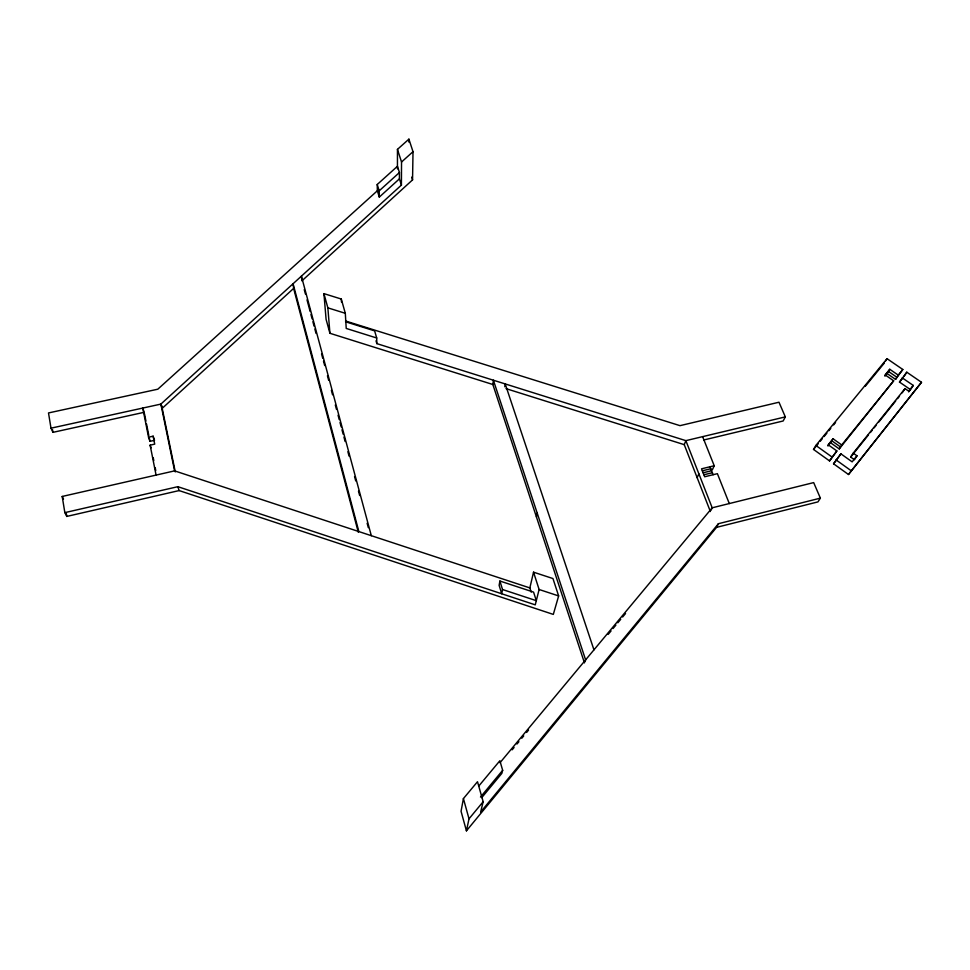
<?xml version="1.0" encoding="UTF-8"?>
<svg xmlns="http://www.w3.org/2000/svg" width="970" height="970" viewBox="0 0 970 970"><rect width="100%" height="100%" fill="white"/><g stroke="black" fill="none" stroke-linecap="round" stroke-linejoin="round"><path stroke-width="1.45" d="M397.445 168.816L397.457 149.38L408.904 139.147L413.014 151.672L412.553 179.887L301.9 280.863M399.422 178.844L399.434 172.527L397.445 166.282L377.233 184.494L377.354 190.775L379.306 197.092L399.422 178.844L401.41 185.1L160.874 404.102L50.998 428.17L48.5 412.941L157.807 389.2L377.354 190.775M401.41 185.1L401.531 162.014L397.457 149.38M408.867 142.069L408.904 139.147M584.461 662.898L492.845 384.496L493.378 380.204L585.613 659.879L584.849 661.892M504.8 386.763L505.2 383.926L593.955 649.864M499.902 581.03L499.126 585.334L501.732 593.773L502.521 589.517L499.902 581.03L533.573 592.124L536.313 600.672L502.521 589.517M718.43 523.703L480.635 812.06L483.157 801.717L477.507 781.711L463.417 798.589L461.053 811.26L466.424 830.853L716.575 527.353L718.43 523.703L820.377 498.143L813.672 482.599L712.198 507.807L500.011 762.711M466.424 830.853L469.007 818.826L483.157 801.717M536.422 516.913L537.234 513.191M529.85 587.917L533.536 572.179L552.948 578.544L558.647 595.932L553.312 614.41L179.11 490.577L66.797 516.428L64.844 512.633L62.201 496.458L174.6 470.874L529.85 587.917L531.196 592.136M533.536 572.179L539.114 589.505L535.258 604.856L177.85 486.685L64.844 512.633M478.695 786.149L499.877 760.722L502.666 770.313L501.829 773.393L481.726 797.655M710.379 511.529L684.25 444.66L685.863 440.647L785.324 416.894L778.983 402.223L679.994 425.66L345.514 320.985M697.163 477.701L698.873 473.821M712.429 469.65L714.223 465.745L702.62 436.645M710.986 510.293L712.198 507.807L685.863 440.647L376.833 343.622L376.02 340.785M785.324 416.894L783.166 420.98L703.856 439.968M902.815 369.485L898.256 375.123L889.745 369.279L885.149 374.917L893.661 380.798L841.717 444.951L833.072 438.792L828.198 444.769L836.855 450.953L829.532 460.908L813.527 449.437L815.867 445.46L887.041 358.682L902.815 369.485L895.54 379.367L887.077 373.535L885.246 375.79M828.222 445.763L833.072 438.792M885.719 360.828L887.041 358.682M829.532 460.908L836.855 450.953M830.647 442.793L839.244 448.916L841.717 444.951M887.077 373.535L889.745 369.279M902.221 377.851L913.267 385.442L910.466 389.637L899.481 382.071L906.78 372.201L921.5 382.289L848.483 474.5L833.557 463.793L840.905 453.839L852.145 461.865L856.983 455.815L853.236 453.148L850.678 457.076L854.412 459.731L856.983 455.815M840.905 453.839L833.557 463.793M893.661 380.798L839.244 448.916M895.54 379.367L898.256 375.123M820.377 498.143L817.965 501.89L716.575 527.353M904.028 376.445L906.78 372.201M848.483 474.5L921.5 382.289M902.245 392.789L905.01 388.606L908.696 391.152L913.267 385.442M908.635 391.904L910.466 389.637M853.236 453.148L905.01 388.606M850.678 457.076L868.489 434.863M870.369 432.535L872.248 430.195M874.115 427.855L875.995 425.515M878.808 422.011L895.686 400.974M897.553 398.634L899.432 396.293M899.481 382.071L902.209 378.7M827.798 445.776L831.86 440.804L840.481 446.94M884.737 375.923L888.411 371.413L896.886 377.245M813.527 449.437L818.316 443.593M820.232 441.253L822.148 438.913M824.063 436.585L826.937 433.081M828.853 430.741L830.769 428.4M833.642 424.896L835.558 422.556M865.24 386.339L884.397 362.974M480.489 797.073L502.666 770.313M512.148 749.822L514.076 747.506M516.974 744.038L518.901 741.711M521.799 738.243L523.727 735.915M526.613 732.447L528.541 730.119M608.178 634.392L611.076 630.912M613.004 628.596L615.901 625.116M617.829 622.801L620.715 619.321M622.643 617.005L625.541 613.525M358.864 531.584L293.073 283.737L293.619 288.417L162.196 408.346L160.874 404.102L174.6 470.874M379.306 197.092L379.197 190.835L399.434 172.527M401.531 162.014L413.014 151.672M714.223 465.745L701.553 468.825L704.681 476.767L717.388 473.675L729.294 503.563M702.328 470.802L710.792 468.752M703.117 472.79L711.58 470.729M703.893 474.779L712.368 472.717M148.543 437.215L149.962 441.326L154.521 440.307L153.127 436.185L148.543 437.215L142.76 408.067L144.19 412.298L52.974 432.341L50.998 428.17M156.073 475.094L150.132 445.157L154.715 444.127L153.127 436.185M492.845 384.496L329.921 333.28L326.09 319.348L323.932 293.631L341.282 299.027L345.308 313.298L346.229 328.442L376.7 337.996L376.833 343.622M323.932 293.631L327.86 307.854L345.308 313.298M345.623 321.797L374.626 330.879L376.7 337.996M506.037 388.643L684.25 444.66M539.114 589.505L558.647 595.932M815.867 445.46L831.969 456.991M836.019 459.889L851.042 470.644M62.201 496.458L63.499 499.041M710.004 466.764L713.156 474.706M150.132 445.157L151.065 447.873M177.85 486.685L179.11 490.577M411.668 177.158L412.553 179.887M377.233 184.494L379.197 190.835M463.417 798.589L469.007 818.826M371.316 535.683L301.391 276.159L301.767 279.687M304.253 289.63L305.429 294.007M307.005 299.851L310.145 311.528M310.933 314.45L312.11 318.839M312.898 321.749L314.074 326.138M314.862 329.06L316.05 333.438M321.543 353.88L322.731 358.257M323.507 361.179L324.695 365.557M327.448 375.778L328.624 380.167M331.376 390.389L332.552 394.766M335.305 404.987L336.481 409.364M338.057 415.208L339.233 419.586M340.021 422.508L341.197 426.897M341.986 429.807L343.162 434.196M343.95 437.118L345.126 441.495M347.878 451.717L349.054 456.094M354.559 476.537L355.735 480.926M358.488 491.147L359.664 495.524M367.133 523.266L368.321 527.644M293.619 288.417L358.318 532.336M161.59 405.375L175.279 471.917M144.481 413.753L145.924 421.004M146.506 423.914L148.81 435.518M149.392 438.416L149.962 441.326M153.236 457.743L153.793 460.592M155.212 467.685L155.77 470.523M52.513 429.589L52.974 432.341M66.324 513.506L66.797 516.428M327.86 307.854L329.921 333.28M341.282 299.027L341.476 302.034"/></g></svg>
